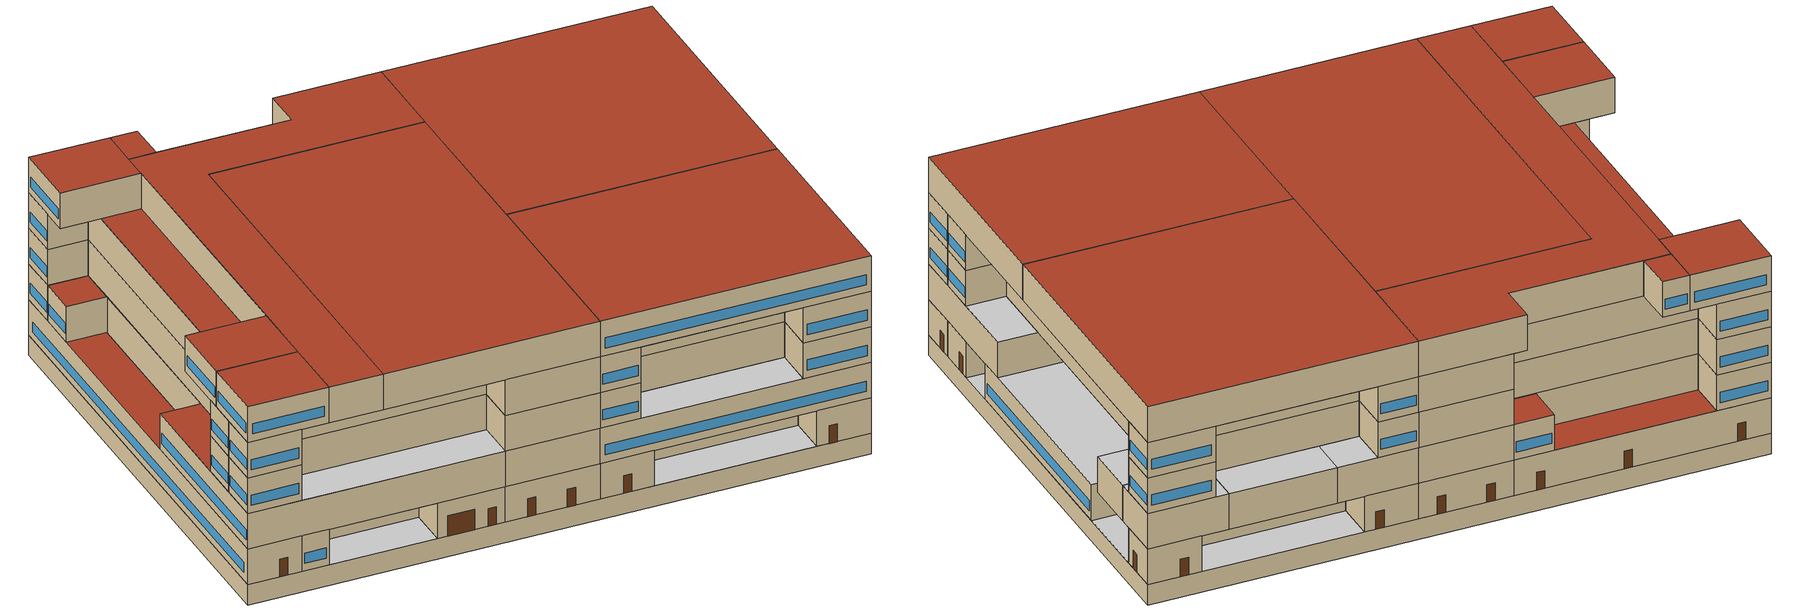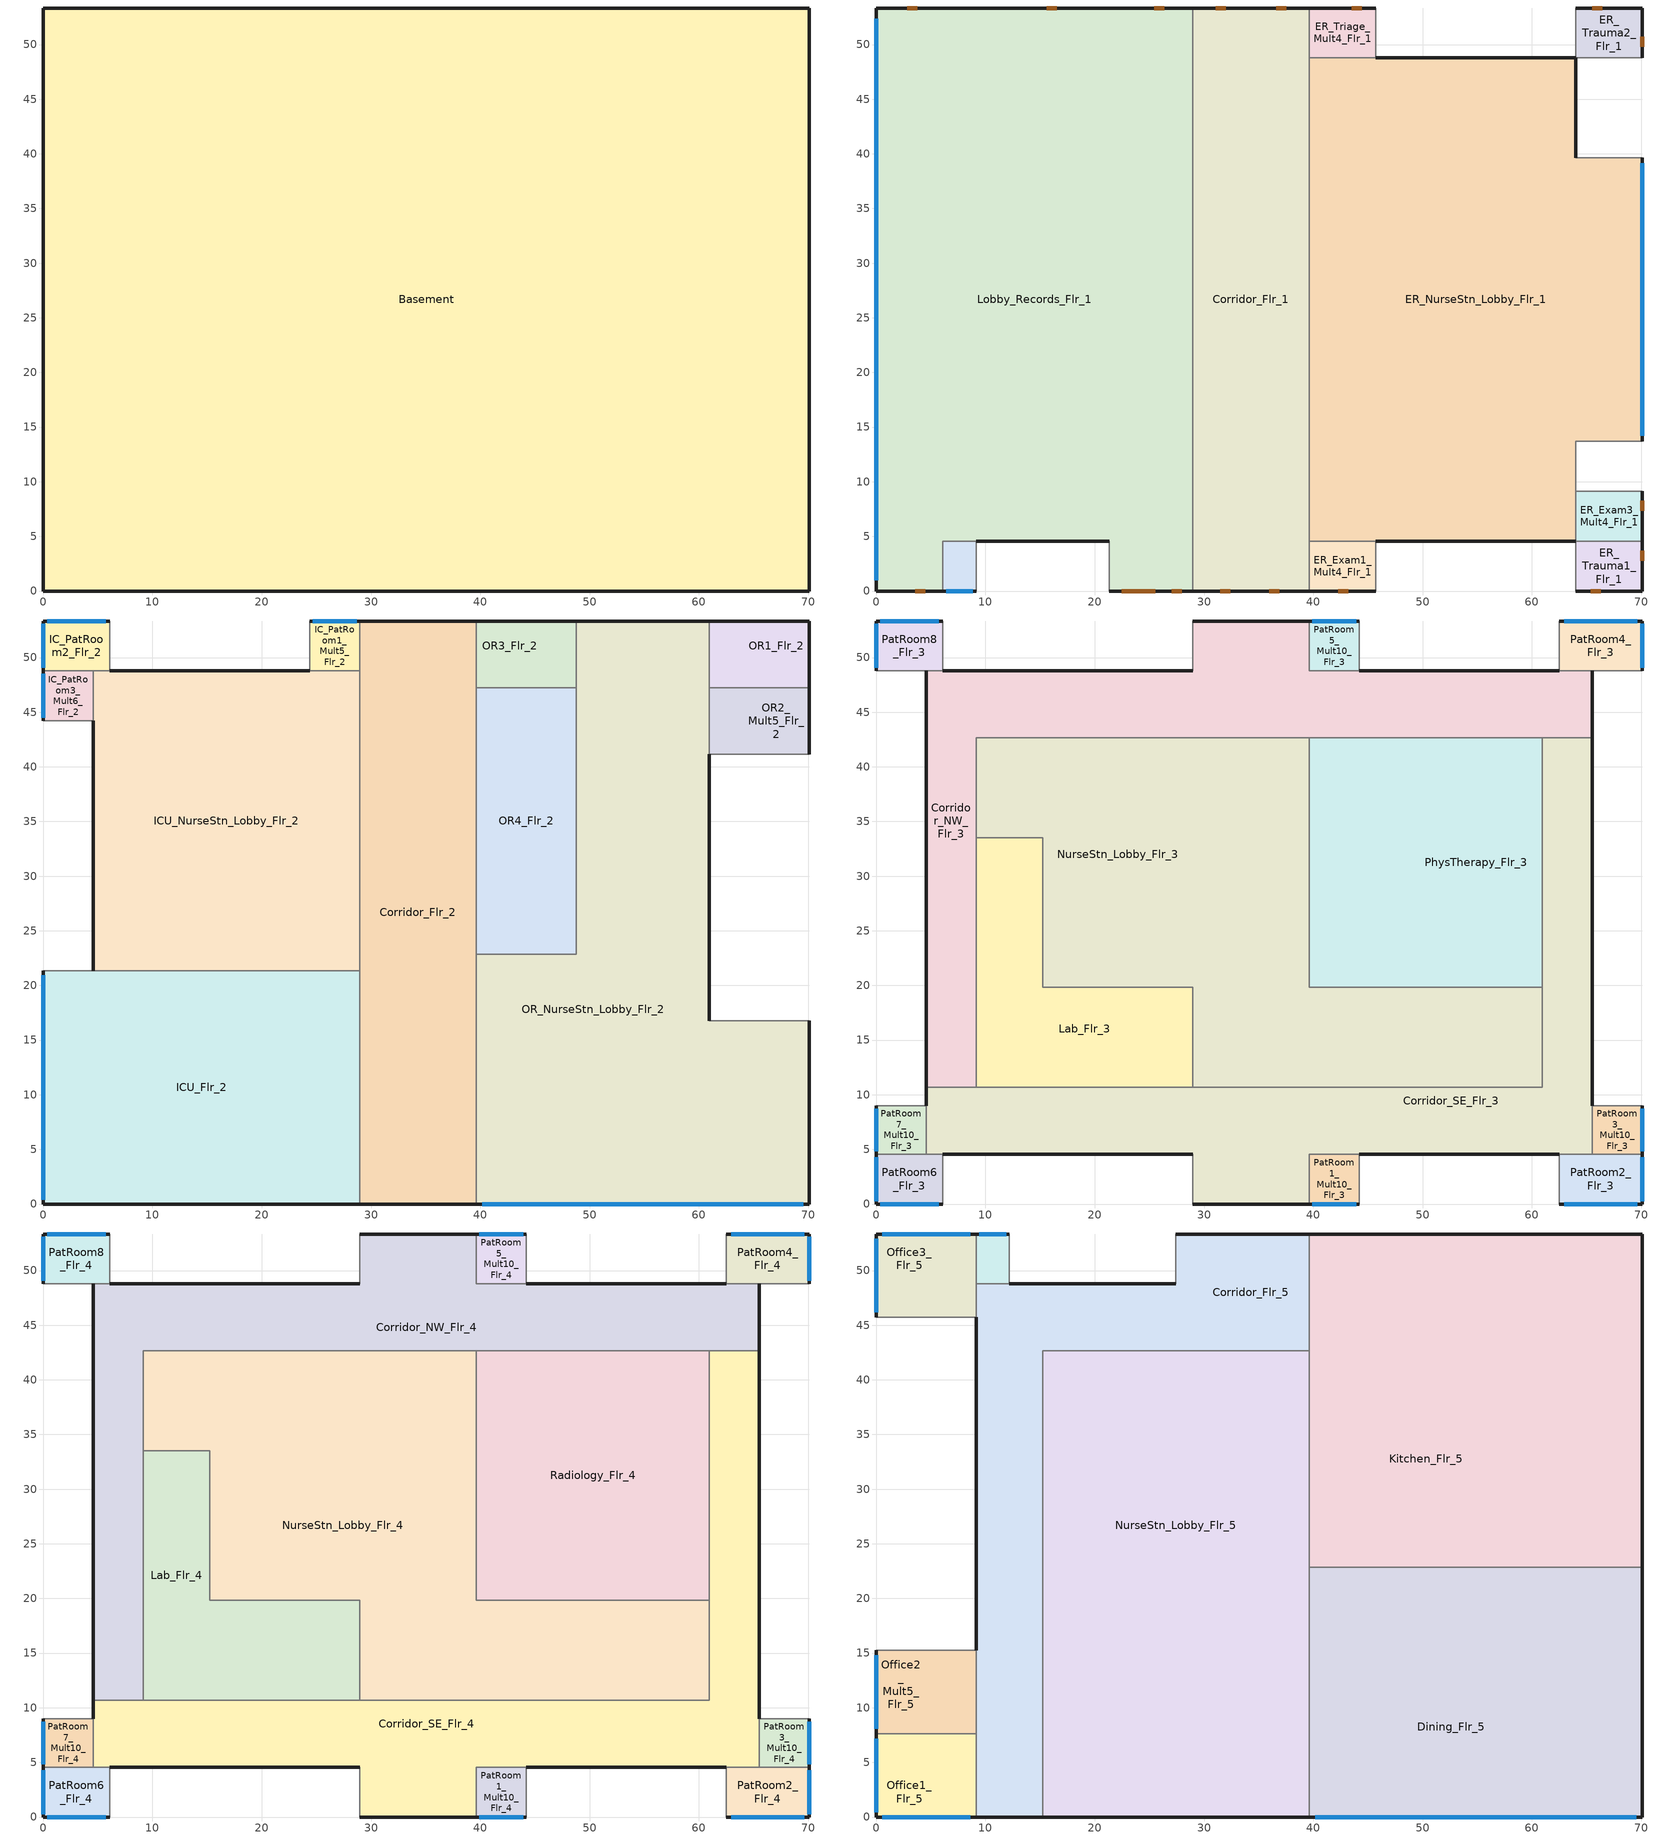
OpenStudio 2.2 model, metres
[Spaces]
Basement
 floor othersidecoefficients: 70.1,53.34 70.1,0 0,0 0,53.34 z-2.44
 wall othersidecoefficients: 70.1,53.34 0,53.34 0,0 70.1,0 70.1,53.34 z-2.44:0
 ceiling adiabatic: 39.62,0 39.62,53.34 28.96,53.34 28.96,0 z0; 70.1,4.57 70.1,9.14 64.01,9.14 64.01,4.57 z0; 9.14,0 9.14,4.57 6.1,4.57 6.1,0 z0; 45.72,0 45.72,4.57 39.62,4.57 39.62,0 z0; 28.96,0 28.96,53.34 0,53.34 0,0 6.1,0 6.1,4.57 21.34,4.57 21.34,0 z0; 45.72,48.77 45.72,53.34 39.62,53.34 39.62,48.77 z0; 70.1,48.77 70.1,53.34 64.01,53.34 64.01,48.77 z0; 70.1,0 70.1,4.57 64.01,4.57 64.01,0 z0; 64.01,4.57 64.01,13.72 70.1,13.72 70.1,39.62 64.01,39.62 64.01,48.77 39.62,48.77 39.62,4.57 z0; 64.01,0 64.01,4.57 45.72,4.57 45.72,0 z0; 64.01,48.77 64.01,53.34 45.72,53.34 45.72,48.77 z0; 70.1,39.62 70.1,48.77 64.01,48.77 64.01,39.62 z0; 70.1,9.14 70.1,13.72 64.01,13.72 64.01,9.14 z0; 21.34,0 21.34,4.57 9.14,4.57 9.14,0 z0
ER_Exam3_Mult4_Flr_1
 floor adiabatic: 70.1,9.14 70.1,4.57 64.01,4.57 64.01,9.14 z0
 wall outside: 70.1,4.57 70.1,9.14 z0:4.27
 wall to ER_NurseStn_Lobby_Flr_1: 64.01,9.14 64.01,4.57 z0:4.27
 wall to ER_Trauma1_Flr_1: 64.01,4.57 70.1,4.57 z0:4.27
 wall adiabatic: 70.1,9.14 64.01,9.14 z0:4.27
 door: 70.1,7.36 70.1,8.27 z0:2.13
Corridor_Flr_1
 floor adiabatic: 39.62,53.34 39.62,0 28.96,0 28.96,53.34 z0
 wall outside: 28.96,0 39.62,0 / 39.62,53.34 28.96,53.34 z0:4.27
 wall to Lobby_Records_Flr_1: 28.96,53.34 28.96,15.24 28.96,0 z0:4.27
 wall to ER_Exam1_Mult4_Flr_1: 39.62,0 39.62,4.57 z0:4.27
 wall to ER_Triage_Mult4_Flr_1: 39.62,48.77 39.62,53.34 z0:4.27
 wall to ER_NurseStn_Lobby_Flr_1: 39.62,4.57 39.62,48.77 z0:4.27
 door: 31.5,0 32.41,0 / 35.95,0 36.87,0 / 37.53,53.34 36.62,53.34 / 31.97,53.34 31.05,53.34 z0:2.13
ER_NurseStn_Lobby_Flr_1
 floor adiabatic: 64.01,48.77 64.01,39.62 70.1,39.62 70.1,13.72 64.01,13.72 64.01,4.57 39.62,4.57 39.62,48.77 z0
 wall outside: 70.1,13.72 70.1,39.62 / 64.01,39.62 64.01,48.77 45.72,48.77 / 45.72,4.57 64.01,4.57 z0:4.27
 wall to ER_Triage_Mult4_Flr_1: 45.72,48.77 39.62,48.77 z0:4.27
 wall to ER_Exam1_Mult4_Flr_1: 39.62,4.57 45.72,4.57 z0:4.27
 wall adiabatic: 70.1,39.62 64.01,39.62 / 64.01,9.14 64.01,13.72 70.1,13.72 z0:4.27
 window: 70.1,14.2 70.1,39.14 z0.91:2.13
 ceiling adiabatic: 70.1,16.76 70.1,39.62 64.01,39.62 64.01,41.15 60.96,41.15 60.96,16.76 z4.27
ER_Trauma2_Flr_1
 floor adiabatic: 70.1,53.34 70.1,48.77 64.01,48.77 64.01,53.34 z0
 wall outside: 70.1,48.77 70.1,53.34 64.01,53.34 z0:4.27
 wall adiabatic: 64.01,53.34 64.01,48.77 70.1,48.77 z0:4.27
 door: 70.1,49.79 70.1,50.7 / 66.43,53.34 65.52,53.34 z0:2.13
ER_Exam1_Mult4_Flr_1
 floor adiabatic: 45.72,4.57 45.72,0 39.62,0 39.62,4.57 z0
 wall outside: 39.62,0 45.72,0 z0:4.27
 wall adiabatic: 45.72,0 45.72,4.57 z0:4.27
 door: 42.29,0 43.2,0 z0:2.13
Lobby_Records_Flr_1
 floor adiabatic: 28.96,53.34 28.96,0 21.34,0 21.34,4.57 6.1,4.57 6.1,0 0,0 0,53.34 z0
 wall outside: 28.96,53.34 0,53.34 0,0 6.1,0 / 21.34,0 28.96,0 / 9.14,4.57 21.34,4.57 z0:4.27
 wall to Office1_Mult4_Flr_1: 6.1,0 6.1,4.57 9.14,4.57 z0:4.27
 wall adiabatic: 21.34,4.57 21.34,0 z0:4.27
 window: 0,52.34 0,1 z0.91:2.13
 door: 3.59,0 4.5,0 / 27.05,0 27.97,0 / 26.37,53.34 25.46,53.34 / 16.51,53.34 15.59,53.34 / 3.75,53.34 2.84,53.34 z0:2.13; 22.48,0 25.53,0 z0:2.44
 roof outside: 24.38,48.77 24.38,53.34 6.1,53.34 6.1,48.77 z4.27; 4.57,21.34 4.57,44.2 0,44.2 0,21.34 z4.27
Office1_Mult4_Flr_1
 floor adiabatic: 9.14,4.57 9.14,0 6.1,0 6.1,4.57 z0
 wall outside: 6.1,0 9.14,0 z0:4.27
 wall adiabatic: 9.14,0 9.14,4.57 z0:4.27
 window: 6.41,0 8.84,0 z0.91:2.13
ER_Triage_Mult4_Flr_1
 floor adiabatic: 45.72,53.34 45.72,48.77 39.62,48.77 39.62,53.34 z0
 wall outside: 45.72,53.34 39.62,53.34 z0:4.27
 wall adiabatic: 45.72,48.77 45.72,53.34 z0:4.27
 door: 44.45,53.34 43.53,53.34 z0:2.13
ER_Trauma1_Flr_1
 floor adiabatic: 70.1,4.57 70.1,0 64.01,0 64.01,4.57 z0
 wall outside: 64.01,0 70.1,0 70.1,4.57 z0:4.27
 wall adiabatic: 64.01,4.57 64.01,0 z0:4.27
 door: 70.1,2.76 70.1,3.67 / 65.38,0 66.29,0 z0:2.13
IC_PatRoom2_Flr_2
 floor to Lobby_Records_Flr_1: 6.1,53.34 6.1,48.77 0,48.77 0,53.34 z4.27
 wall outside: 6.1,53.34 0,53.34 0,48.77 z4.27:8.54
 wall to ICU_NurseStn_Lobby_Flr_2: 4.57,48.77 6.1,48.77 z4.27:8.54
 wall adiabatic: 6.1,48.77 6.1,53.34 z4.27:8.54
 wall to IC_PatRoom3_Mult6_Flr_2: 0,48.77 4.57,48.77 z4.27:8.54
 window: 5.73,53.34 0.37,53.34 / 0,53.07 0,49.04 z5.18:6.4
ICU_Flr_2
 floor to Office1_Mult4_Flr_1: 9.14,4.57 9.14,0 6.1,0 6.1,4.57 z4.27
 floor to Lobby_Records_Flr_1: 28.96,21.34 28.96,0 21.34,0 21.34,4.57 6.1,4.57 6.1,0 0,0 0,21.34 z4.27
 floor adiabatic: 21.34,4.57 21.34,0 9.14,0 9.14,4.57 z4.27
 wall outside: 0,21.34 0,0 28.96,0 z4.27:8.54
 wall to Corridor_Flr_2: 28.96,0 28.96,21.34 z4.27:8.54
 wall to ICU_NurseStn_Lobby_Flr_2: 28.96,21.34 4.57,21.34 z4.27:8.54
 wall adiabatic: 4.57,21.34 0,21.34 z4.27:8.54
 window: 0,20.94 0,0.4 z5.18:6.4
 ceiling adiabatic: 28.96,0 28.96,4.57 6.1,4.57 6.1,0 z8.54
 roof outside: 4.57,8.99 4.57,21.34 0,21.34 0,8.99 z8.54
OR_NurseStn_Lobby_Flr_2
 floor to ER_Exam3_Mult4_Flr_1: 70.1,9.14 70.1,4.57 64.01,4.57 64.01,9.14 z4.27
 floor to ER_Exam1_Mult4_Flr_1: 45.72,4.57 45.72,0 39.62,0 39.62,4.57 z4.27
 floor to ER_Trauma1_Flr_1: 70.1,4.57 70.1,0 64.01,0 64.01,4.57 z4.27
 floor to ER_NurseStn_Lobby_Flr_1: 60.96,48.77 60.96,16.76 70.1,16.76 70.1,13.72 64.01,13.72 64.01,4.57 39.62,4.57 39.62,22.86 48.77,22.86 48.77,48.77 z4.27
 floor adiabatic: 60.96,53.34 60.96,48.77 48.77,48.77 48.77,53.34 z4.27; 64.01,4.57 64.01,0 45.72,0 45.72,4.57 z4.27; 70.1,13.72 70.1,9.14 64.01,9.14 64.01,13.72 z4.27
 wall outside: 60.96,53.34 48.77,53.34 / 39.62,0 70.1,0 70.1,16.76 / 60.96,16.76 60.96,41.15 z4.27:8.54
 wall to OR4_Flr_2: 48.77,47.24 48.77,22.86 39.62,22.86 z4.27:8.54
 wall to Corridor_Flr_2: 39.62,22.86 39.62,0 z4.27:8.54
 wall adiabatic: 70.1,16.76 60.96,16.76 z4.27:8.54
 wall to OR1_Flr_2: 60.96,47.24 60.96,53.34 z4.27:8.54
 wall to OR2_Mult5_Flr_2: 60.96,41.15 60.96,47.24 z4.27:8.54
 wall to OR3_Flr_2: 48.77,53.34 48.77,47.24 z4.27:8.54
 window: 40.2,0 69.53,0 z5.18:6.4
 ceiling adiabatic: 60.96,48.77 60.96,53.34 48.77,53.34 48.77,48.77 z8.54; 62.48,0 62.48,4.57 44.2,4.57 44.2,0 z8.54; 70.1,8.99 70.1,16.76 65.53,16.76 65.53,8.99 z8.54
Corridor_Flr_2
 floor to Corridor_Flr_1: 39.62,53.34 39.62,0 28.96,0 28.96,53.34 z4.27
 wall outside: 28.96,0 39.62,0 / 39.62,53.34 28.96,53.34 z4.27:8.54
 wall to OR4_Flr_2: 39.62,22.86 39.62,47.24 z4.27:8.54
 wall to IC_PatRoom1_Mult5_Flr_2: 28.96,53.34 28.96,48.77 z4.27:8.54
 wall to OR3_Flr_2: 39.62,47.24 39.62,53.34 z4.27:8.54
 wall to ICU_NurseStn_Lobby_Flr_2: 28.96,48.77 28.96,21.34 z4.27:8.54
OR2_Mult5_Flr_2
 floor to ER_NurseStn_Lobby_Flr_1: 64.01,47.24 64.01,41.15 60.96,41.15 60.96,47.24 z4.27
 floor adiabatic: 70.1,47.24 70.1,41.15 64.01,41.15 64.01,47.24 z4.27
 wall outside: 70.1,41.15 70.1,47.24 z4.27:8.54
 wall adiabatic: 60.96,41.15 70.1,41.15 z4.27:8.54
 wall to OR1_Flr_2: 70.1,47.24 60.96,47.24 z4.27:8.54
 ceiling adiabatic: 70.1,41.15 70.1,47.24 65.53,47.24 65.53,41.15 z8.54
ICU_NurseStn_Lobby_Flr_2
 floor to Lobby_Records_Flr_1: 28.96,48.77 28.96,21.34 4.57,21.34 4.57,48.77 z4.27
 wall outside: 24.38,48.77 6.1,48.77 / 4.57,44.2 4.57,21.34 z4.27:8.54
 wall to IC_PatRoom3_Mult6_Flr_2: 4.57,48.77 4.57,44.2 z4.27:8.54
 wall to IC_PatRoom1_Mult5_Flr_2: 28.96,48.77 24.38,48.77 z4.27:8.54
OR3_Flr_2
 floor to ER_Triage_Mult4_Flr_1: 45.72,53.34 45.72,48.77 39.62,48.77 39.62,53.34 z4.27
 floor to ER_NurseStn_Lobby_Flr_1: 48.77,48.77 48.77,47.24 39.62,47.24 39.62,48.77 z4.27
 floor adiabatic: 48.77,53.34 48.77,48.77 45.72,48.77 45.72,53.34 z4.27
 wall outside: 48.77,53.34 39.62,53.34 z4.27:8.54
 wall to OR4_Flr_2: 39.62,47.24 48.77,47.24 z4.27:8.54
 ceiling adiabatic: 48.77,48.77 48.77,53.34 44.2,53.34 44.2,48.77 z8.54
OR4_Flr_2
 floor to ER_NurseStn_Lobby_Flr_1: 48.77,47.24 48.77,22.86 39.62,22.86 39.62,47.24 z4.27
IC_PatRoom3_Mult6_Flr_2
 floor to Lobby_Records_Flr_1: 4.57,48.77 4.57,44.2 0,44.2 0,48.77 z4.27
 wall outside: 0,48.77 0,44.2 z4.27:8.54
 wall adiabatic: 0,44.2 4.57,44.2 z4.27:8.54
 window: 0,48.49 0,44.47 z5.18:6.4
 roof outside: 4.57,44.2 4.57,48.77 0,48.77 0,44.2 z8.54
OR1_Flr_2
 floor to ER_Trauma2_Flr_1: 70.1,53.34 70.1,48.77 64.01,48.77 64.01,53.34 z4.27
 floor to ER_NurseStn_Lobby_Flr_1: 64.01,48.77 64.01,47.24 60.96,47.24 60.96,48.77 z4.27
 floor adiabatic: 64.01,53.34 64.01,48.77 60.96,48.77 60.96,53.34 z4.27; 70.1,48.77 70.1,47.24 64.01,47.24 64.01,48.77 z4.27
 wall outside: 70.1,47.24 70.1,53.34 60.96,53.34 z4.27:8.54
 ceiling adiabatic: 70.1,47.24 70.1,48.77 65.53,48.77 65.53,47.24 z8.54; 62.48,48.77 62.48,53.34 60.96,53.34 60.96,48.77 z8.54
IC_PatRoom1_Mult5_Flr_2
 floor to Lobby_Records_Flr_1: 28.96,53.34 28.96,48.77 24.38,48.77 24.38,53.34 z4.27
 wall outside: 28.96,53.34 24.38,53.34 z4.27:8.54
 wall adiabatic: 24.38,53.34 24.38,48.77 z4.27:8.54
 window: 28.68,53.34 24.66,53.34 z5.18:6.4
 roof outside: 28.96,48.77 28.96,53.34 24.38,53.34 24.38,48.77 z8.54
PatRoom5_Mult10_Flr_3
 floor to OR3_Flr_2: 44.2,53.34 44.2,48.77 39.62,48.77 39.62,53.34 z8.54
 wall outside: 44.2,53.34 39.62,53.34 z8.54:12.8
 wall to Corridor_NW_Flr_3: 39.62,53.34 39.62,48.77 44.2,48.77 z8.54:12.8
 wall adiabatic: 44.2,48.77 44.2,53.34 z8.54:12.8
 window: 43.92,53.34 39.9,53.34 z9.45:10.67
Corridor_SE_Flr_3
 floor to Corridor_Flr_2: 39.62,10.67 39.62,0 28.96,0 28.96,10.67 z8.54
 floor to OR_NurseStn_Lobby_Flr_2: 65.53,16.76 65.53,4.57 39.62,4.57 39.62,10.67 60.96,10.67 60.96,16.76 z8.54
 floor to ICU_Flr_2: 28.96,10.67 28.96,4.57 4.57,4.57 4.57,10.67 z8.54
 floor to OR2_Mult5_Flr_2: 65.53,42.67 65.53,41.15 60.96,41.15 60.96,42.67 z8.54
 floor adiabatic: 65.53,41.15 65.53,16.76 60.96,16.76 60.96,41.15 z8.54
 wall outside: 28.96,0 39.62,0 / 65.53,8.99 65.53,42.67 / 6.1,4.57 28.96,4.57 / 4.57,10.67 4.57,8.99 / 44.2,4.57 62.48,4.57 z8.54:12.8
 wall to PatRoom6_Flr_3: 4.57,4.57 6.1,4.57 z8.54:12.8
 wall to Corridor_NW_Flr_3: 65.53,42.67 60.96,42.67 / 9.14,10.67 4.57,10.67 z8.54:12.8
 wall to PatRoom7_Mult10_Flr_3: 4.57,8.99 4.57,4.57 z8.54:12.8
 wall to PatRoom3_Mult10_Flr_3: 65.53,4.57 65.53,8.99 z8.54:12.8
 wall to NurseStn_Lobby_Flr_3: 60.96,19.81 60.96,10.67 28.96,10.67 z8.54:12.8
 wall to PhysTherapy_Flr_3: 60.96,42.67 60.96,19.81 z8.54:12.8
 wall to PatRoom1_Mult10_Flr_3: 39.62,0 39.62,4.57 44.2,4.57 z8.54:12.8
 wall adiabatic: 28.96,4.57 28.96,0 z8.54:12.8
 wall to Lab_Flr_3: 28.96,10.67 9.14,10.67 z8.54:12.8
 wall to PatRoom2_Flr_3: 62.48,4.57 65.53,4.57 z8.54:12.8
PatRoom1_Mult10_Flr_3
 floor to OR_NurseStn_Lobby_Flr_2: 44.2,4.57 44.2,0 39.62,0 39.62,4.57 z8.54
 wall outside: 39.62,0 44.2,0 z8.54:12.8
 wall adiabatic: 44.2,0 44.2,4.57 z8.54:12.8
 window: 39.9,0 43.92,0 z9.45:10.67
PatRoom6_Flr_3
 floor to ICU_Flr_2: 6.1,4.57 6.1,0 0,0 0,4.57 z8.54
 wall outside: 0,4.57 0,0 6.1,0 z8.54:12.8
 wall to PatRoom7_Mult10_Flr_3: 4.57,4.57 0,4.57 z8.54:12.8
 wall adiabatic: 6.1,0 6.1,4.57 z8.54:12.8
 window: 0.37,0 5.73,0 / 0,4.3 0,0.27 z9.45:10.67
PatRoom4_Flr_3
 floor to OR1_Flr_2: 70.1,53.34 70.1,48.77 62.48,48.77 62.48,53.34 z8.54
 wall outside: 70.1,48.77 70.1,53.34 62.48,53.34 z8.54:12.8
 wall adiabatic: 62.48,53.34 62.48,48.77 / 65.53,48.77 70.1,48.77 z8.54:12.8
 wall to Corridor_NW_Flr_3: 62.48,48.77 65.53,48.77 z8.54:12.8
 window: 69.65,53.34 62.94,53.34 / 70.1,49.04 70.1,53.07 z9.45:10.67
PatRoom7_Mult10_Flr_3
 floor to ICU_Flr_2: 4.57,8.99 4.57,4.57 0,4.57 0,8.99 z8.54
 wall outside: 0,8.99 0,4.57 z8.54:12.8
 wall adiabatic: 4.57,8.99 0,8.99 z8.54:12.8
 window: 0,8.73 0,4.84 z9.45:10.67
PatRoom2_Flr_3
 floor to OR_NurseStn_Lobby_Flr_2: 70.1,4.57 70.1,0 62.48,0 62.48,4.57 z8.54
 wall outside: 62.48,0 70.1,0 70.1,4.57 z8.54:12.8
 wall adiabatic: 62.48,4.57 62.48,0 z8.54:12.8
 wall to PatRoom3_Mult10_Flr_3: 70.1,4.57 65.53,4.57 z8.54:12.8
 window: 70.1,0.27 70.1,4.3 / 62.94,0 69.65,0 z9.45:10.67
Corridor_NW_Flr_3
 floor to OR1_Flr_2: 65.53,48.77 65.53,47.24 60.96,47.24 60.96,48.77 z8.54
 floor to Corridor_Flr_2: 39.62,53.34 39.62,42.67 28.96,42.67 28.96,53.34 z8.54
 floor to OR4_Flr_2: 48.77,47.24 48.77,42.67 39.62,42.67 39.62,47.24 z8.54
 floor to ICU_NurseStn_Lobby_Flr_2: 28.96,48.77 28.96,42.67 9.14,42.67 9.14,21.34 4.57,21.34 4.57,48.77 z8.54
 floor to OR_NurseStn_Lobby_Flr_2: 60.96,48.77 60.96,42.67 48.77,42.67 48.77,48.77 z8.54
 floor to OR3_Flr_2: 48.77,48.77 48.77,47.24 39.62,47.24 39.62,48.77 z8.54
 floor to OR2_Mult5_Flr_2: 65.53,47.24 65.53,42.67 60.96,42.67 60.96,47.24 z8.54
 floor to ICU_Flr_2: 9.14,21.34 9.14,10.67 4.57,10.67 4.57,21.34 z8.54
 wall outside: 4.57,48.77 4.57,10.67 / 65.53,42.67 65.53,48.77 / 39.62,53.34 28.96,53.34 / 28.96,48.77 6.1,48.77 / 62.48,48.77 44.2,48.77 z8.54:12.8
 wall to NurseStn_Lobby_Flr_3: 9.14,33.53 9.14,42.67 39.62,42.67 z8.54:12.8
 wall adiabatic: 28.96,53.34 28.96,48.77 z8.54:12.8
 wall to PhysTherapy_Flr_3: 39.62,42.67 60.96,42.67 z8.54:12.8
 wall to Lab_Flr_3: 9.14,10.67 9.14,33.53 z8.54:12.8
 wall to PatRoom8_Flr_3: 6.1,48.77 4.57,48.77 z8.54:12.8
PatRoom8_Flr_3
 floor to IC_PatRoom2_Flr_2: 6.1,53.34 6.1,48.77 0,48.77 0,53.34 z8.54
 wall outside: 6.1,53.34 0,53.34 0,48.77 z8.54:12.8
 wall adiabatic: 6.1,48.77 6.1,53.34 / 0,48.77 4.57,48.77 z8.54:12.8
 window: 5.73,53.34 0.37,53.34 / 0,53.07 0,49.04 z9.45:10.67
Lab_Flr_3
 floor to ICU_NurseStn_Lobby_Flr_2: 15.24,33.53 15.24,21.34 9.14,21.34 9.14,33.53 z8.54
 floor to ICU_Flr_2: 15.24,21.34 15.24,19.81 28.96,19.81 28.96,10.67 9.14,10.67 9.14,21.34 z8.54
 wall to NurseStn_Lobby_Flr_3: 28.96,10.67 28.96,19.81 15.24,19.81 15.24,33.53 9.14,33.53 z8.54:12.8
PhysTherapy_Flr_3
 floor to OR4_Flr_2: 48.77,42.67 48.77,22.86 39.62,22.86 39.62,42.67 z8.54
 floor to OR_NurseStn_Lobby_Flr_2: 60.96,42.67 60.96,19.81 39.62,19.81 39.62,22.86 48.77,22.86 48.77,42.67 z8.54
 wall to NurseStn_Lobby_Flr_3: 39.62,42.67 39.62,19.81 60.96,19.81 z8.54:12.8
NurseStn_Lobby_Flr_3
 floor to Corridor_Flr_2: 39.62,42.67 39.62,10.67 28.96,10.67 28.96,42.67 z8.54
 floor to OR_NurseStn_Lobby_Flr_2: 60.96,19.81 60.96,10.67 39.62,10.67 39.62,19.81 z8.54
 floor to ICU_NurseStn_Lobby_Flr_2: 28.96,42.67 28.96,21.34 15.24,21.34 15.24,33.53 9.14,33.53 9.14,42.67 z8.54
 floor to ICU_Flr_2: 28.96,21.34 28.96,19.81 15.24,19.81 15.24,21.34 z8.54
PatRoom3_Mult10_Flr_3
 floor to OR_NurseStn_Lobby_Flr_2: 70.1,8.99 70.1,4.57 65.53,4.57 65.53,8.99 z8.54
 wall outside: 70.1,4.57 70.1,8.99 z8.54:12.8
 wall adiabatic: 70.1,8.99 65.53,8.99 z8.54:12.8
 window: 70.1,4.84 70.1,8.73 z9.45:10.67
Corridor_NW_Flr_4
 floor to Corridor_NW_Flr_3: 39.62,53.34 39.62,48.77 65.53,48.77 65.53,42.67 9.14,42.67 9.14,10.67 4.57,10.67 4.57,48.77 28.96,48.77 28.96,53.34 z12.8
 wall outside: 65.53,42.67 65.53,48.77 / 39.62,53.34 28.96,53.34 / 4.57,48.77 4.57,10.67 / 28.96,48.77 6.1,48.77 / 62.48,48.77 44.2,48.77 z12.8:17.07
 wall to Corridor_SE_Flr_4: 4.57,10.67 9.14,10.67 / 60.96,42.67 65.53,42.67 z12.8:17.07
 wall to NurseStn_Lobby_Flr_4: 9.14,33.53 9.14,42.67 39.62,42.67 z12.8:17.07
 wall to Lab_Flr_4: 9.14,10.67 9.14,33.53 z12.8:17.07
 wall to Radiology_Flr_4: 39.62,42.67 60.96,42.67 z12.8:17.07
 wall to PatRoom5_Mult10_Flr_4: 44.2,48.77 39.62,48.77 39.62,53.34 z12.8:17.07
 wall to PatRoom8_Flr_4: 6.1,48.77 4.57,48.77 z12.8:17.07
 wall adiabatic: 28.96,53.34 28.96,48.77 z12.8:17.07
 wall to PatRoom4_Flr_4: 65.53,48.77 62.48,48.77 z12.8:17.07
 roof outside: 9.14,15.24 9.14,45.72 4.57,45.72 4.57,15.24 z17.07
NurseStn_Lobby_Flr_4
 floor to NurseStn_Lobby_Flr_3: 39.62,42.67 39.62,19.81 60.96,19.81 60.96,10.67 28.96,10.67 28.96,19.81 15.24,19.81 15.24,33.53 9.14,33.53 9.14,42.67 z12.8
 wall to Lab_Flr_4: 9.14,33.53 15.24,33.53 15.24,19.81 28.96,19.81 28.96,10.67 z12.8:17.07
 wall to Radiology_Flr_4: 60.96,19.81 39.62,19.81 39.62,42.67 z12.8:17.07
 wall to Corridor_SE_Flr_4: 28.96,10.67 60.96,10.67 60.96,19.81 z12.8:17.07
PatRoom3_Mult10_Flr_4
 floor to PatRoom3_Mult10_Flr_3: 70.1,8.99 70.1,4.57 65.53,4.57 65.53,8.99 z12.8
 wall outside: 70.1,4.57 70.1,8.99 z12.8:17.07
 wall adiabatic: 70.1,8.99 65.53,8.99 z12.8:17.07
 wall to Corridor_SE_Flr_4: 65.53,8.99 65.53,4.57 z12.8:17.07
 wall to PatRoom2_Flr_4: 65.53,4.57 70.1,4.57 z12.8:17.07
 window: 70.1,4.84 70.1,8.73 z13.72:14.94
PatRoom6_Flr_4
 floor to PatRoom6_Flr_3: 6.1,4.57 6.1,0 0,0 0,4.57 z12.8
 wall outside: 0,4.57 0,0 6.1,0 z12.8:17.07
 wall to PatRoom7_Mult10_Flr_4: 4.57,4.57 0,4.57 z12.8:17.07
 wall adiabatic: 6.1,0 6.1,4.57 z12.8:17.07
 wall to Corridor_SE_Flr_4: 6.1,4.57 4.57,4.57 z12.8:17.07
 window: 0.37,0 5.73,0 / 0,4.3 0,0.27 z13.72:14.94
Radiology_Flr_4
 floor to PhysTherapy_Flr_3: 60.96,42.67 60.96,19.81 39.62,19.81 39.62,42.67 z12.8
 wall to Corridor_SE_Flr_4: 60.96,19.81 60.96,42.67 z12.8:17.07
PatRoom5_Mult10_Flr_4
 floor to PatRoom5_Mult10_Flr_3: 44.2,53.34 44.2,48.77 39.62,48.77 39.62,53.34 z12.8
 wall outside: 44.2,53.34 39.62,53.34 z12.8:17.07
 wall adiabatic: 44.2,48.77 44.2,53.34 z12.8:17.07
 window: 43.92,53.34 39.9,53.34 z13.72:14.94
Corridor_SE_Flr_4
 floor to Corridor_SE_Flr_3: 65.53,42.67 65.53,4.57 39.62,4.57 39.62,0 28.96,0 28.96,4.57 4.57,4.57 4.57,10.67 60.96,10.67 60.96,42.67 z12.8
 wall outside: 28.96,0 39.62,0 / 6.1,4.57 28.96,4.57 / 4.57,10.67 4.57,8.99 / 65.53,8.99 65.53,42.67 / 44.2,4.57 62.48,4.57 z12.8:17.07
 wall to PatRoom1_Mult10_Flr_4: 39.62,0 39.62,4.57 44.2,4.57 z12.8:17.07
 wall to PatRoom7_Mult10_Flr_4: 4.57,8.99 4.57,4.57 z12.8:17.07
 wall to PatRoom2_Flr_4: 62.48,4.57 65.53,4.57 z12.8:17.07
 wall adiabatic: 28.96,4.57 28.96,0 z12.8:17.07
 wall to Lab_Flr_4: 28.96,10.67 9.14,10.67 z12.8:17.07
PatRoom8_Flr_4
 floor to PatRoom8_Flr_3: 6.1,53.34 6.1,48.77 0,48.77 0,53.34 z12.8
 wall outside: 6.1,53.34 0,53.34 0,48.77 z12.8:17.07
 wall adiabatic: 6.1,48.77 6.1,53.34 / 0,48.77 4.57,48.77 z12.8:17.07
 window: 0,53.07 0,49.04 / 5.73,53.34 0.37,53.34 z13.72:14.94
PatRoom4_Flr_4
 floor to PatRoom4_Flr_3: 70.1,53.34 70.1,48.77 62.48,48.77 62.48,53.34 z12.8
 wall outside: 70.1,48.77 70.1,53.34 62.48,53.34 z12.8:17.07
 wall adiabatic: 62.48,53.34 62.48,48.77 / 65.53,48.77 70.1,48.77 z12.8:17.07
 window: 70.1,49.04 70.1,53.07 / 69.65,53.34 62.94,53.34 z13.72:14.94
PatRoom7_Mult10_Flr_4
 floor to PatRoom7_Mult10_Flr_3: 4.57,8.99 4.57,4.57 0,4.57 0,8.99 z12.8
 wall outside: 0,8.99 0,4.57 z12.8:17.07
 wall adiabatic: 4.57,8.99 0,8.99 z12.8:17.07
 window: 0,8.73 0,4.84 z13.72:14.94
PatRoom1_Mult10_Flr_4
 floor to PatRoom1_Mult10_Flr_3: 44.2,4.57 44.2,0 39.62,0 39.62,4.57 z12.8
 wall outside: 39.62,0 44.2,0 z12.8:17.07
 wall adiabatic: 44.2,0 44.2,4.57 z12.8:17.07
 window: 39.9,0 43.92,0 z13.72:14.94
PatRoom2_Flr_4
 floor to PatRoom2_Flr_3: 70.1,4.57 70.1,0 62.48,0 62.48,4.57 z12.8
 wall outside: 62.48,0 70.1,0 70.1,4.57 z12.8:17.07
 wall adiabatic: 62.48,4.57 62.48,0 z12.8:17.07
 window: 62.94,0 69.65,0 / 70.1,0.27 70.1,4.3 z13.72:14.94
Lab_Flr_4
 floor to Lab_Flr_3: 15.24,33.53 15.24,19.81 28.96,19.81 28.96,10.67 9.14,10.67 9.14,33.53 z12.8
Corridor_Flr_5
 floor to NurseStn_Lobby_Flr_4: 15.24,42.67 15.24,33.53 9.14,33.53 9.14,42.67 z17.07
 floor to Corridor_NW_Flr_4: 39.62,53.34 39.62,42.67 9.14,42.67 9.14,48.77 28.96,48.77 28.96,53.34 z17.07
 floor to Corridor_SE_Flr_4: 15.24,10.67 15.24,4.57 9.14,4.57 9.14,10.67 z17.07
 floor adiabatic: 28.96,53.34 28.96,48.77 27.43,48.77 27.43,53.34 z17.07; 15.24,4.57 15.24,0 9.14,0 9.14,4.57 z17.07
 floor to Lab_Flr_4: 15.24,33.53 15.24,10.67 9.14,10.67 9.14,33.53 z17.07
 wall outside: 9.14,0 15.24,0 / 39.62,53.34 27.43,53.34 / 27.43,48.77 12.19,48.77 / 9.14,45.72 9.14,15.24 z17.07:21.34
 wall to Kitchen_Flr_5: 39.62,42.67 39.62,53.34 z17.07:21.34
 wall adiabatic: 27.43,53.34 27.43,48.77 z17.07:21.34
 wall to NurseStn_Lobby_Flr_5: 15.24,0 15.24,42.67 39.62,42.67 z17.07:21.34
 wall to Office1_Flr_5: 9.14,7.62 9.14,0 z17.07:21.34
 wall to Office4_Mult6_Flr_5: 12.19,48.77 9.14,48.77 z17.07:21.34
 wall to Office2_Mult5_Flr_5: 9.14,15.24 9.14,7.62 z17.07:21.34
 wall to Office3_Flr_5: 9.14,48.77 9.14,45.72 z17.07:21.34
 roof outside: 15.24,0 15.24,42.67 39.62,42.67 39.62,53.34 27.43,53.34 27.43,48.77 9.14,48.77 9.14,0 z21.34
Kitchen_Flr_5
 floor to PatRoom5_Mult10_Flr_4: 44.2,53.34 44.2,48.77 39.62,48.77 39.62,53.34 z17.07
 floor to Corridor_NW_Flr_4: 65.53,48.77 65.53,42.67 39.62,42.67 39.62,48.77 z17.07
 floor to Radiology_Flr_4: 60.96,42.67 60.96,22.86 39.62,22.86 39.62,42.67 z17.07
 floor to Corridor_SE_Flr_4: 65.53,42.67 65.53,22.86 60.96,22.86 60.96,42.67 z17.07
 floor to PatRoom4_Flr_4: 70.1,53.34 70.1,48.77 62.48,48.77 62.48,53.34 z17.07
 floor adiabatic: 70.1,48.77 70.1,22.86 65.53,22.86 65.53,48.77 z17.07; 62.48,53.34 62.48,48.77 44.2,48.77 44.2,53.34 z17.07
 wall outside: 70.1,22.86 70.1,53.34 39.62,53.34 z17.07:21.34
 wall to NurseStn_Lobby_Flr_5: 39.62,42.67 39.62,22.86 z17.07:21.34
 wall to Dining_Flr_5: 39.62,22.86 70.1,22.86 z17.07:21.34
 roof outside: 70.1,22.86 70.1,53.34 39.62,53.34 39.62,22.86 z21.34
NurseStn_Lobby_Flr_5
 floor to NurseStn_Lobby_Flr_4: 39.62,42.67 39.62,10.67 28.96,10.67 28.96,19.81 15.24,19.81 15.24,42.67 z17.07
 floor to Corridor_SE_Flr_4: 39.62,10.67 39.62,0 28.96,0 28.96,4.57 15.24,4.57 15.24,10.67 z17.07
 floor adiabatic: 28.96,4.57 28.96,0 15.24,0 15.24,4.57 z17.07
 floor to Lab_Flr_4: 28.96,19.81 28.96,10.67 15.24,10.67 15.24,19.81 z17.07
 wall outside: 15.24,0 39.62,0 z17.07:21.34
 wall to Dining_Flr_5: 39.62,0 39.62,22.86 z17.07:21.34
 roof outside: 39.62,0 39.62,42.67 15.24,42.67 15.24,0 z21.34
Office1_Flr_5
 floor to PatRoom6_Flr_4: 6.1,4.57 6.1,0 0,0 0,4.57 z17.07
 floor to PatRoom7_Mult10_Flr_4: 4.57,7.62 4.57,4.57 0,4.57 0,7.62 z17.07
 floor to Corridor_SE_Flr_4: 9.14,7.62 9.14,4.57 4.57,4.57 4.57,7.62 z17.07
 floor adiabatic: 9.14,4.57 9.14,0 6.1,0 6.1,4.57 z17.07
 wall outside: 0,7.62 0,0 9.14,0 z17.07:21.34
 wall to Office2_Mult5_Flr_5: 9.14,7.62 0,7.62 z17.07:21.34
 window: 0,7.16 0,0.46 / 0.55,0 8.6,0 z17.98:19.2
 roof outside: 9.14,0 9.14,7.62 0,7.62 0,0 z21.34
Office4_Mult6_Flr_5
 floor adiabatic: 12.19,53.34 12.19,48.77 9.14,48.77 9.14,53.34 z17.07
 wall outside: 12.19,53.34 9.14,53.34 z17.07:21.34
 wall to Office3_Flr_5: 9.14,53.34 9.14,48.77 z17.07:21.34
 wall adiabatic: 12.19,48.77 12.19,53.34 z17.07:21.34
 window: 11.88,53.34 9.45,53.34 z17.98:19.2
 roof outside: 12.19,48.77 12.19,53.34 9.14,53.34 9.14,48.77 z21.34
Office3_Flr_5
 floor to PatRoom8_Flr_4: 6.1,53.34 6.1,48.77 0,48.77 0,53.34 z17.07
 floor to Corridor_NW_Flr_4: 9.14,48.77 9.14,45.72 4.57,45.72 4.57,48.77 z17.07
 floor adiabatic: 9.14,53.34 9.14,48.77 6.1,48.77 6.1,53.34 z17.07; 4.57,48.77 4.57,45.72 0,45.72 0,48.77 z17.07
 wall outside: 9.14,53.34 0,53.34 0,45.72 z17.07:21.34
 wall adiabatic: 0,45.72 9.14,45.72 z17.07:21.34
 window: 0,52.88 0,46.18 / 8.6,53.34 0.55,53.34 z17.98:19.2
 roof outside: 9.14,45.72 9.14,53.34 0,53.34 0,45.72 z21.34
Office2_Mult5_Flr_5
 floor to PatRoom7_Mult10_Flr_4: 4.57,8.99 4.57,7.62 0,7.62 0,8.99 z17.07
 floor to Corridor_NW_Flr_4: 9.14,15.24 9.14,10.67 4.57,10.67 4.57,15.24 z17.07
 floor to Corridor_SE_Flr_4: 9.14,10.67 9.14,7.62 4.57,7.62 4.57,10.67 z17.07
 floor adiabatic: 4.57,15.24 4.57,8.99 0,8.99 0,15.24 z17.07
 wall outside: 0,15.24 0,7.62 z17.07:21.34
 wall adiabatic: 9.14,15.24 0,15.24 z17.07:21.34
 window: 0,14.78 0,8.08 z17.98:19.2
 roof outside: 9.14,7.62 9.14,15.24 0,15.24 0,7.62 z21.34
Dining_Flr_5
 floor to NurseStn_Lobby_Flr_4: 60.96,19.81 60.96,10.67 39.62,10.67 39.62,19.81 z17.07
 floor to PatRoom3_Mult10_Flr_4: 70.1,8.99 70.1,4.57 65.53,4.57 65.53,8.99 z17.07
 floor to Radiology_Flr_4: 60.96,22.86 60.96,19.81 39.62,19.81 39.62,22.86 z17.07
 floor to PatRoom2_Flr_4: 70.1,4.57 70.1,0 62.48,0 62.48,4.57 z17.07
 floor to Corridor_SE_Flr_4: 65.53,22.86 65.53,4.57 39.62,4.57 39.62,10.67 60.96,10.67 60.96,22.86 z17.07
 floor to PatRoom1_Mult10_Flr_4: 44.2,4.57 44.2,0 39.62,0 39.62,4.57 z17.07
 floor adiabatic: 70.1,22.86 70.1,8.99 65.53,8.99 65.53,22.86 z17.07; 62.48,4.57 62.48,0 44.2,0 44.2,4.57 z17.07
 wall outside: 39.62,0 70.1,0 70.1,22.86 z17.07:21.34
 window: 40.2,0 69.53,0 z17.98:19.2
 roof outside: 70.1,0 70.1,22.86 39.62,22.86 39.62,0 z21.34
[ClimateZones]
Climate Zone Institution Name 1=ASHRAE; Climate Zone Document Name 1=ANSI/ASHRAE Standard 169; Climate Zone Document Year 1=2006; Climate Zone Institution Name 2=CEC; Climate Zone Document Name 2=California Climate Zone Descriptions; Climate Zone Document Year 2=1995
[Building]
DOE Prototype Hospital: Standards Number of Stories=6; Standards Number of Above Ground Stories=5; Standards Building Type=Hospital
[Space] Part of Total Floor Area=Yes
Name | Space Type | Building Story | Thermal Zone
ER_Exam3_Mult4_Flr_1 | Hospital ER_Exam | Building Story 2 | TZ-ER_Exam3_Mult4_Flr_1
Corridor_NW_Flr_4 | Hospital Corridor | Building Story 5 | TZ-Corridor_NW_Flr_4
IC_PatRoom2_Flr_2 | Hospital ICU_PatRm | Building Story 3 | TZ-IC_PatRoom2_Flr_2
ER_Trauma1_Flr_1 | Hospital ER_Trauma | Building Story 2 | TZ-ER_Trauma1_Flr_1
Corridor_Flr_1 | Hospital Corridor | Building Story 2 | TZ-Corridor_Flr_1
ER_NurseStn_Lobby_Flr_1 | Hospital ER_NurseStn | Building Story 2 | TZ-ER_NurseStn_Lobby_Flr_1
ICU_Flr_2 | Hospital ICU_Open | Building Story 3 | TZ-ICU_Flr_2
NurseStn_Lobby_Flr_4 | Hospital NurseStn | Building Story 5 | TZ-NurseStn_Lobby_Flr_4
OR_NurseStn_Lobby_Flr_2 | Hospital NurseStn | Building Story 3 | TZ-OR_NurseStn_Lobby_Flr_2
PatRoom5_Mult10_Flr_3 | Hospital PatRoom | Building Story 4 | TZ-PatRoom5_Mult10_Flr_3
Corridor_Flr_2 | Hospital Corridor | Building Story 3 | TZ-Corridor_Flr_2
ER_Trauma2_Flr_1 | Hospital ER_Trauma | Building Story 2 | TZ-ER_Trauma2_Flr_1
PatRoom3_Mult10_Flr_4 | Hospital PatRoom | Building Story 5 | TZ-PatRoom3_Mult10_Flr_4
NurseStn_Lobby_Flr_3 | Hospital NurseStn | Building Story 4 | TZ-NurseStn_Lobby_Flr_3
Office1_Flr_5 | Hospital Office | Building Story 6 | TZ-Office1_Flr_5
PatRoom6_Flr_4 | Hospital PatRoom | Building Story 5 | TZ-PatRoom6_Flr_4
Corridor_SE_Flr_3 | Hospital Corridor | Building Story 4 | TZ-Corridor_SE_Flr_3
PatRoom1_Mult10_Flr_3 | Hospital PatRoom | Building Story 4 | TZ-PatRoom1_Mult10_Flr_3
ER_Exam1_Mult4_Flr_1 | Hospital ER_Exam | Building Story 2 | TZ-ER_Exam1_Mult4_Flr_1
Radiology_Flr_4 | Hospital Radiology | Building Story 5 | TZ-Radiology_Flr_4
Corridor_Flr_5 | Hospital Corridor | Building Story 6 | TZ-Corridor_Flr_5
IC_PatRoom3_Mult6_Flr_2 | Hospital ICU_PatRm | Building Story 3 | TZ-IC_PatRoom3_Mult6_Flr_2
Lobby_Records_Flr_1 | Hospital Lobby | Building Story 2 | TZ-Lobby_Records_Flr_1
PatRoom8_Flr_3 | Hospital PatRoom | Building Story 4 | TZ-PatRoom8_Flr_3
PatRoom5_Mult10_Flr_4 | Hospital PatRoom | Building Story 5 | TZ-PatRoom5_Mult10_Flr_4
PatRoom6_Flr_3 | Hospital PatRoom | Building Story 4 | TZ-PatRoom6_Flr_3
PatRoom4_Flr_3 | Hospital PatRoom | Building Story 4 | TZ-PatRoom4_Flr_3
PatRoom3_Mult10_Flr_3 | Hospital PatRoom | Building Story 4 | TZ-PatRoom3_Mult10_Flr_3
Corridor_SE_Flr_4 | Hospital Corridor | Building Story 5 | TZ-Corridor_SE_Flr_4
PatRoom7_Mult10_Flr_3 | Hospital PatRoom | Building Story 4 | TZ-PatRoom7_Mult10_Flr_3
PatRoom8_Flr_4 | Hospital PatRoom | Building Story 5 | TZ-PatRoom8_Flr_4
Kitchen_Flr_5 | Hospital Kitchen | Building Story 6 | TZ-Kitchen_Flr_5
Office3_Flr_5 | Hospital Office | Building Story 6 | TZ-Office3_Flr_5
Office1_Mult4_Flr_1 | Hospital Office | Building Story 2 | TZ-Office1_Mult4_Flr_1
Office2_Mult5_Flr_5 | Hospital Office | Building Story 6 | TZ-Office2_Mult5_Flr_5
PatRoom4_Flr_4 | Hospital PatRoom | Building Story 5 | TZ-PatRoom4_Flr_4
NurseStn_Lobby_Flr_5 | Hospital NurseStn | Building Story 6 | TZ-NurseStn_Lobby_Flr_5
Basement | Hospital Basement | Building Story 1 | TZ-Basement
PatRoom2_Flr_3 | Hospital PatRoom | Building Story 4 | TZ-PatRoom2_Flr_3
Corridor_NW_Flr_3 | Hospital Corridor | Building Story 4 | TZ-Corridor_NW_Flr_3
Office4_Mult6_Flr_5 | Hospital Office | Building Story 6 | TZ-Office4_Mult6_Flr_5
PatRoom7_Mult10_Flr_4 | Hospital PatRoom | Building Story 5 | TZ-PatRoom7_Mult10_Flr_4
OR4_Flr_2 | Hospital OR | Building Story 3 | TZ-OR4_Flr_2
PatRoom1_Mult10_Flr_4 | Hospital PatRoom | Building Story 5 | TZ-PatRoom1_Mult10_Flr_4
OR2_Mult5_Flr_2 | Hospital OR | Building Story 3 | TZ-OR2_Mult5_Flr_2
Lab_Flr_3 | Hospital Lab | Building Story 4 | TZ-Lab_Flr_3
PatRoom2_Flr_4 | Hospital PatRoom | Building Story 5 | TZ-PatRoom2_Flr_4
ICU_NurseStn_Lobby_Flr_2 | Hospital ICU_NurseStn | Building Story 3 | TZ-ICU_NurseStn_Lobby_Flr_2
OR3_Flr_2 | Hospital OR | Building Story 3 | TZ-OR3_Flr_2
PhysTherapy_Flr_3 | Hospital PhysTherapy | Building Story 4 | TZ-PhysTherapy_Flr_3
OR1_Flr_2 | Hospital OR | Building Story 3 | TZ-OR1_Flr_2
ER_Triage_Mult4_Flr_1 | Hospital ER_Triage | Building Story 2 | TZ-ER_Triage_Mult4_Flr_1
IC_PatRoom1_Mult5_Flr_2 | Hospital ICU_PatRm | Building Story 3 | TZ-IC_PatRoom1_Mult5_Flr_2
Lab_Flr_4 | Hospital Lab | Building Story 5 | TZ-Lab_Flr_4
Dining_Flr_5 | Hospital Dining | Building Story 6 | TZ-Dining_Flr_5
[BuildingStory]
Name | Nominal Z Coordinate {m}
Building Story 1 | -2.439
Building Story 2 | 0
Building Story 3 | 4.2683
Building Story 4 | 8.5366
Building Story 5 | 12.8049
Building Story 6 | 17.0732
[ThermalZone] Use Ideal Air Loads=No
Name | Multiplier
TZ-ER_Exam1_Mult4_Flr_1; TZ-ER_Exam3_Mult4_Flr_1; TZ-ER_Triage_Mult4_Flr_1 | 4
TZ-IC_PatRoom1_Mult5_Flr_2; TZ-OR2_Mult5_Flr_2; TZ-Office1_Mult4_Flr_1; TZ-Office2_Mult5_Flr_5 | 5
TZ-IC_PatRoom3_Mult6_Flr_2; TZ-Office4_Mult6_Flr_5 | 6
TZ-PatRoom1_Mult10_Flr_3; TZ-PatRoom1_Mult10_Flr_4; TZ-PatRoom3_Mult10_Flr_3; TZ-PatRoom3_Mult10_Flr_4; TZ-PatRoom5_Mult10_Flr_3; TZ-PatRoom5_Mult10_Flr_4; TZ-PatRoom7_Mult10_Flr_3; TZ-PatRoom7_Mult10_Flr_4 | 10
TZ-OR1_Flr_2; TZ-Kitchen_Flr_5; TZ-PatRoom6_Flr_4; TZ-Corridor_Flr_1; TZ-PatRoom6_Flr_3; TZ-PatRoom8_Flr_3; TZ-Corridor_Flr_2; TZ-Dining_Flr_5; TZ-NurseStn_Lobby_Flr_4; TZ-Corridor_NW_Flr_3; TZ-PatRoom8_Flr_4; TZ-Lab_Flr_3; TZ-OR4_Flr_2; TZ-Corridor_NW_Flr_4; TZ-OR_NurseStn_Lobby_Flr_2; TZ-PatRoom4_Flr_3; TZ-NurseStn_Lobby_Flr_5; TZ-Office1_Flr_5; TZ-Radiology_Flr_4; TZ-Corridor_Flr_5; TZ-PatRoom2_Flr_4; TZ-OR3_Flr_2; TZ-Corridor_SE_Flr_4; TZ-Basement; TZ-IC_PatRoom2_Flr_2; TZ-ICU_NurseStn_Lobby_Flr_2; TZ-PhysTherapy_Flr_3; TZ-PatRoom2_Flr_3; TZ-Lab_Flr_4; TZ-ER_Trauma2_Flr_1; TZ-Office3_Flr_5; TZ-ER_Trauma1_Flr_1; TZ-ER_NurseStn_Lobby_Flr_1; TZ-ICU_Flr_2; TZ-Corridor_SE_Flr_3; TZ-Lobby_Records_Flr_1; TZ-NurseStn_Lobby_Flr_3; TZ-PatRoom4_Flr_4
[Sizing:Zone] Zone Cooling Design Supply Air Temperature Input Method=SupplyAirTemperature; Zone Cooling Design Supply Air Temperature {C}=14; Zone Cooling Design Supply Air Temperature Difference {deltaC}=11.11; Zone Heating Design Supply Air Temperature Input Method=SupplyAirTemperature; Zone Heating Design Supply Air Temperature {C}=40; Zone Heating Design Supply Air Temperature Difference {deltaC}=11.11; Zone Cooling Design Supply Air Humidity Ratio {kg-H2O/kg-air}=0.0085; Zone Heating Design Supply Air Humidity Ratio {kg-H2O/kg-air}=0.008; Cooling Design Air Flow Method=DesignDay; Heating Design Air Flow Method=DesignDay; Account for Dedicated Outdoor Air System=No; Dedicated Outdoor Air System Control Strategy=NeutralSupplyAir; Dedicated Outdoor Air Low Setpoint Temperature for Design {C}=autosize; Dedicated Outdoor Air High Setpoint Temperature for Design {C}=autosize
TZ-ER_Exam1_Mult4_Flr_1; TZ-ER_Exam3_Mult4_Flr_1; TZ-ER_Triage_Mult4_Flr_1; TZ-IC_PatRoom1_Mult5_Flr_2; TZ-IC_PatRoom3_Mult6_Flr_2; TZ-OR2_Mult5_Flr_2; TZ-Office1_Mult4_Flr_1; TZ-Office2_Mult5_Flr_5; TZ-Office4_Mult6_Flr_5; TZ-PatRoom1_Mult10_Flr_3; TZ-PatRoom1_Mult10_Flr_4; TZ-PatRoom3_Mult10_Flr_3; TZ-PatRoom3_Mult10_Flr_4; TZ-PatRoom5_Mult10_Flr_3; TZ-PatRoom5_Mult10_Flr_4; TZ-PatRoom7_Mult10_Flr_3; TZ-PatRoom7_Mult10_Flr_4; TZ-OR1_Flr_2; TZ-Kitchen_Flr_5; TZ-PatRoom6_Flr_4; TZ-Corridor_Flr_1; TZ-PatRoom6_Flr_3; TZ-PatRoom8_Flr_3; TZ-Corridor_Flr_2; TZ-Dining_Flr_5; TZ-NurseStn_Lobby_Flr_4; TZ-Corridor_NW_Flr_3; TZ-PatRoom8_Flr_4; TZ-Lab_Flr_3; TZ-OR4_Flr_2; TZ-Corridor_NW_Flr_4; TZ-OR_NurseStn_Lobby_Flr_2; TZ-PatRoom4_Flr_3; TZ-NurseStn_Lobby_Flr_5; TZ-Office1_Flr_5; TZ-Radiology_Flr_4; TZ-Corridor_Flr_5; TZ-PatRoom2_Flr_4; TZ-OR3_Flr_2; TZ-Corridor_SE_Flr_4; TZ-Basement; TZ-IC_PatRoom2_Flr_2; TZ-ICU_NurseStn_Lobby_Flr_2; TZ-PhysTherapy_Flr_3; TZ-PatRoom2_Flr_3; TZ-Lab_Flr_4; TZ-ER_Trauma2_Flr_1; TZ-Office3_Flr_5; TZ-ER_Trauma1_Flr_1; TZ-ER_NurseStn_Lobby_Flr_1; TZ-ICU_Flr_2; TZ-Corridor_SE_Flr_3; TZ-Lobby_Records_Flr_1; TZ-NurseStn_Lobby_Flr_3; TZ-PatRoom4_Flr_4
[SpaceType] Standards Building Type=Hospital
Name | Standards Space Type
Hospital Corridor | Corridor
Hospital Dining | Dining
Hospital ER_Exam | ER_Exam
Hospital ER_NurseStn | ER_NurseStn
Hospital ER_Trauma | ER_Trauma
Hospital ER_Triage | ER_Triage
Hospital ICU_NurseStn | ICU_NurseStn
Hospital ICU_Open | ICU_Open
Hospital ICU_PatRm | ICU_PatRm
Hospital Kitchen | Kitchen
Hospital Lab | Lab
Hospital Lobby | Lobby
Hospital NurseStn | NurseStn
Hospital OR | OR
Hospital Office | Office
Hospital Basement | Basement
Hospital PatRoom | PatRoom
Hospital PhysTherapy | PhysTherapy
Hospital Radiology | Radiology
